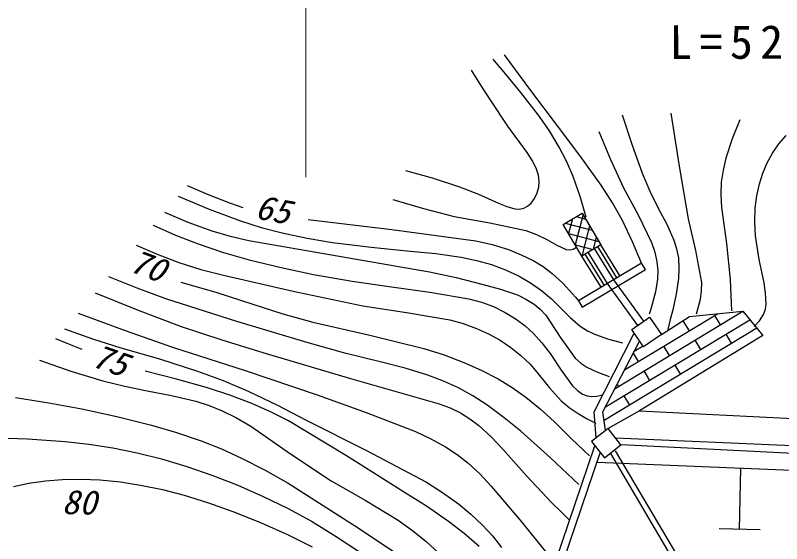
# Model space of a CAD drawing. Units: millimetres, scale not verified. Extents: x 40000 to 680000, y 20000 to 380000.
# Drawn here: x 234974 to 276643, y 317902 to 346637 of the extents above; entities that cross this region are included whole.
import ezdxf
from ezdxf.enums import TextEntityAlignment as Align

# ---------------------------------------------------------------- set-up
doc = ezdxf.new("R2010")
doc.units = ezdxf.units.MM
doc.header["$LTSCALE"] = 1000
doc.layers.add('M-BGD', color=7, linetype='Continuous', lineweight=25)
doc.layers.add('M-STR-HTXT', color=7, linetype='Continuous', lineweight=13)
doc.styles.add('ＭＳ ゴシック', font='')
doc.styles.get('ＭＳ ゴシック').set_extended_font_data('MS Gothic')

msp = doc.modelspace()

# ---------------------------------------------------------------- linework, layer by layer
at = {"layer": 'M-BGD'}
for p, q in [((261210, 343950), (260951, 344254)), ((263006, 342545), (261566, 344480)), ((261462, 343655), (261210, 343950)), ((260292, 342834), (259771, 343663)), ((262466, 342448), (261462, 343655)), ((260827, 342001), (260292, 342834)), ((264456, 340621), (263006, 342545)), ((263414, 341215), (262466, 342448)), ((261761, 340617), (260827, 342001)), ((270623, 341322), (271064, 338437)), ((264010, 340349), (263414, 341215)), ((267979, 341229), (268491, 339637)), ((274362, 340960), (273953, 339914)), ((262808, 339177), (261761, 340617)), ((265671, 339021), (264456, 340621)), ((264551, 339458), (264010, 340349)), ((266703, 340317), (267338, 338793)), ((276481, 339641), (276879, 340102)), ((276481, 339641), (276879, 340102)), ((268491, 339637), (269065, 338051)), ((273953, 339914), (273607, 338863)), ((276141, 339145), (276481, 339641)), ((276141, 339145), (276481, 339641)), ((264958, 338677), (264551, 339458)), ((263096, 338727), (262808, 339177)), ((266829, 337397), (265671, 339021)), ((267338, 338793), (268043, 337262)), ((273607, 338863), (273453, 338217)), ((275853, 338618), (276141, 339145)), ((275853, 338618), (276141, 339145)), ((263315, 338275), (263096, 338727)), ((265307, 337878), (264958, 338677)), ((271064, 338437), (271563, 335577)), ((275613, 338055), (275853, 338618)), ((275613, 338055), (275853, 338618)), ((256185, 338201), (257634, 337794)), ((263419, 337935), (263315, 338275)), ((269065, 338051), (269476, 337081)), ((273453, 338217), (273360, 337566)), ((275432, 337479), (275613, 338055)), ((275432, 337479), (275613, 338055)), ((257634, 337794), (259126, 337310)), ((263460, 337598), (263419, 337935)), ((263437, 337283), (263460, 337598)), ((265684, 336780), (265307, 337878)), ((273360, 337566), (273336, 336888)), ((244321, 337382), (245457, 336885)), ((259126, 337310), (260158, 336911)), ((263353, 336974), (263437, 337283)), ((267436, 336446), (266829, 337397)), ((268043, 337262), (268835, 335779)), ((275289, 336821), (275432, 337479)), ((275289, 336821), (275432, 337479)), ((243820, 336797), (245507, 336099)), ((245457, 336885), (246624, 336441)), ((260158, 336911), (261248, 336423)), ((263211, 336677), (263353, 336974)), ((266004, 335665), (265684, 336780)), ((269476, 337081), (269951, 336118)), ((273336, 336888), (273372, 336194)), ((275207, 336164), (275289, 336821)), ((275207, 336164), (275289, 336821)), ((246624, 336441), (246983, 336316)), ((246983, 336316), (247343, 336193)), ((255497, 336627), (257166, 336132)), ((261248, 336423), (261690, 336237)), ((262830, 336251), (263020, 336419)), ((263020, 336419), (263211, 336677)), ((267985, 335474), (267436, 336446)), ((243077, 335929), (244360, 335392)), ((245507, 336099), (247209, 335460)), ((257166, 336132), (258828, 335701)), ((261690, 336237), (262126, 336117)), ((262126, 336117), (262380, 336102)), ((262380, 336102), (262627, 336147)), ((262627, 336147), (262830, 336251)), ((264763, 335268), (265796, 335878)), ((265796, 335878), (266812, 334157)), ((269951, 336118), (270396, 335273)), ((273372, 336194), (273638, 334235)), ((275181, 335403), (275207, 336164)), ((275181, 335403), (275207, 336164)), ((247209, 335460), (248336, 335101)), ((250898, 335533), (255452, 334988)), ((258828, 335701), (260780, 335349)), ((265267, 335565), (265061, 334764)), ((265843, 335798), (265420, 334156)), ((265477, 335689), (265985, 335558)), ((268535, 334325), (267985, 335474)), ((268835, 335779), (269566, 334283)), ((271563, 335577), (271949, 333850)), ((242467, 335216), (243683, 334681)), ((244360, 335392), (245660, 334913)), ((248336, 335101), (249488, 334799)), ((260780, 335349), (262735, 334934)), ((265780, 333547), (264763, 335268)), ((264868, 335330), (266344, 334950)), ((266202, 335190), (265780, 333547)), ((270396, 335273), (270780, 334416)), ((275216, 334644), (275181, 335403)), ((275216, 334644), (275181, 335403)), ((243683, 334681), (244923, 334201)), ((245660, 334913), (246653, 334624)), ((246653, 334624), (247664, 334393)), ((249488, 334799), (250849, 334512)), ((255452, 334988), (260021, 334380)), ((262735, 334934), (263318, 334719)), ((263318, 334719), (263907, 334434)), ((265061, 334764), (266703, 334342)), ((275421, 333358), (275216, 334644)), ((275421, 333358), (275216, 334644)), ((244923, 334201), (246290, 333746)), ((247664, 334393), (252581, 333547)), ((250849, 334512), (252227, 334283)), ((252227, 334283), (254318, 334021)), ((260021, 334380), (260907, 334167)), ((263907, 334434), (264420, 334131)), ((266562, 334581), (266388, 333907)), ((269028, 333157), (268535, 334325)), ((269566, 334283), (269743, 333761)), ((270780, 334416), (270932, 333939)), ((273638, 334235), (273843, 332276)), ((241549, 334144), (242689, 333642)), ((254318, 334021), (256443, 333815)), ((256443, 333815), (257836, 333679)), ((260907, 334167), (261787, 333894)), ((261787, 333894), (262486, 333618)), ((264420, 334131), (264931, 333897)), ((264931, 333897), (265124, 333876)), ((265124, 333876), (265309, 333917)), ((265309, 333917), (265402, 333967)), ((265402, 333967), (265494, 334030)), ((265420, 334156), (266388, 333907)), ((266812, 334157), (265780, 333547)), ((266812, 334157), (265780, 333547)), ((267514, 332259), (266468, 333954)), ((267686, 332361), (266640, 334056)), ((267862, 332457), (266812, 334157)), ((270932, 333939), (271027, 333440)), ((271949, 333850), (272276, 332110)), ((242689, 333642), (243861, 333191)), ((246290, 333746), (247686, 333345)), ((252581, 333547), (257491, 332683)), ((257836, 333679), (259221, 333484)), ((259221, 333484), (260050, 333310)), ((262486, 333618), (263160, 333287)), ((266830, 331847), (265780, 333547)), ((267002, 331948), (265952, 333649)), ((267174, 332049), (266124, 333751)), ((269743, 333761), (269861, 333223)), ((271027, 333440), (271059, 332889)), ((275685, 332081), (275421, 333358)), ((275685, 332081), (275421, 333358)), ((243861, 333191), (245062, 332819)), ((247686, 333345), (249427, 332914)), ((260050, 333310), (260861, 333079)), ((260861, 333079), (261621, 332791)), ((263160, 333287), (263680, 332971)), ((263680, 332971), (264172, 332601)), ((269028, 333157), (265590, 331118)), ((269232, 332814), (269028, 333157)), ((269861, 333223), (269902, 332755)), ((245062, 332819), (246293, 332502)), ((249427, 332914), (251178, 332542)), ((251178, 332542), (253296, 332179)), ((257491, 332683), (258952, 332374)), ((261621, 332791), (262374, 332442)), ((264172, 332601), (264739, 332069)), ((265794, 330774), (269232, 332814)), ((269902, 332755), (269883, 332281)), ((271059, 332889), (271031, 332318)), ((241603, 331799), (240064, 332410)), ((241603, 331799), (240064, 332410)), ((243972, 332120), (245937, 331554)), ((246293, 332502), (250074, 331636)), ((253296, 332179), (255424, 331876)), ((258952, 332374), (260416, 332001)), ((262374, 332442), (262991, 332085)), ((269146, 330002), (267514, 332259)), ((269883, 332281), (269775, 331605)), ((271031, 332318), (270905, 331465)), ((272276, 332110), (272270, 331647)), ((273843, 332276), (273885, 331419)), ((243154, 331221), (241603, 331799)), ((243154, 331221), (241603, 331799)), ((255424, 331876), (257510, 331582)), ((260416, 332001), (261349, 331744)), ((261349, 331744), (262270, 331427)), ((262991, 332085), (263578, 331676)), ((264739, 332069), (265274, 331484)), ((268816, 329777), (267169, 332055)), ((275771, 331521), (275685, 332081)), ((275771, 331521), (275685, 332081)), ((239320, 331541), (241646, 330601)), ((245937, 331554), (247890, 330930)), ((250074, 331636), (253862, 330830)), ((257510, 331582), (259637, 331219)), ((262270, 331427), (262740, 331205)), ((263578, 331676), (264128, 331216)), ((265274, 331484), (265432, 331301)), ((265432, 331301), (265590, 331118)), ((269775, 331605), (269603, 330924)), ((270905, 331465), (270719, 330617)), ((272270, 331647), (272204, 331188)), ((273885, 331419), (273913, 330564)), ((275797, 330955), (275771, 331521)), ((275797, 330955), (275771, 331521)), ((247017, 329989), (243154, 331221)), ((247017, 329989), (243154, 331221)), ((247890, 330930), (249518, 330406)), ((259637, 331219), (260318, 331036)), ((260318, 331036), (260980, 330795)), ((262740, 331205), (263181, 330929)), ((263181, 330929), (263518, 330648)), ((264128, 331216), (264640, 330709)), ((265590, 331118), (265794, 330774)), ((269603, 330924), (269527, 330656)), ((272204, 331188), (272111, 330789)), ((275757, 330650), (275797, 330955)), ((275757, 330650), (275797, 330955)), ((238385, 330447), (240942, 329495)), ((241646, 330601), (243994, 329718)), ((253862, 330830), (256238, 330483)), ((256238, 330483), (258591, 330079)), ((260980, 330795), (261611, 330481)), ((261611, 330481), (262210, 330115)), ((263518, 330648), (263816, 330321)), ((264640, 330709), (265140, 330196)), ((267581, 326350), (274539, 330547)), ((269527, 330656), (269445, 330379)), ((270719, 330617), (270586, 330086)), ((271640, 330249), (274535, 330552)), ((272111, 330789), (271998, 330380)), ((274535, 330552), (275613, 329222)), ((275659, 330366), (275757, 330650)), ((275659, 330366), (275757, 330650)), ((249518, 330406), (251159, 329941)), ((258591, 330079), (259327, 329873)), ((262210, 330115), (262694, 329753)), ((263816, 330321), (264598, 329129)), ((265140, 330196), (265678, 329731)), ((267059, 325340), (274917, 330080)), ((268103, 327359), (273156, 330407)), ((268488, 329553), (269464, 330220)), ((269464, 330220), (270106, 329282)), ((270106, 329282), (271640, 330249)), ((270586, 330086), (270449, 329559)), ((271276, 330019), (271606, 329473)), ((272990, 330307), (273297, 329798)), ((275156, 329706), (275434, 330020)), ((275156, 329706), (275434, 330020)), ((275434, 330020), (275659, 330366)), ((275434, 330020), (275659, 330366)), ((243994, 329718), (246195, 328983)), ((250893, 328817), (247017, 329989)), ((250893, 328817), (247017, 329989)), ((251159, 329941), (254178, 329264)), ((259327, 329873), (260046, 329610)), ((260046, 329610), (260704, 329314)), ((262694, 329753), (263151, 329337)), ((265678, 329731), (266082, 329476)), ((275296, 329614), (266993, 324605)), ((237652, 329592), (239176, 329048)), ((240942, 329495), (243520, 328598)), ((254178, 329264), (257191, 328526)), ((260704, 329314), (261338, 328963)), ((263151, 329337), (263611, 328830)), ((266082, 329476), (266519, 329271)), ((266439, 325073), (268601, 329315)), ((266519, 329271), (267234, 329028)), ((269130, 328615), (268488, 329553)), ((275613, 329222), (268907, 325136)), ((270106, 329282), (269130, 328615)), ((273605, 329288), (273912, 328779)), ((237892, 328748), (237178, 329038)), ((239176, 329048), (240719, 328562)), ((246195, 328983), (248426, 328303)), ((252884, 328270), (250893, 328817)), ((252884, 328270), (250893, 328817)), ((261338, 328963), (261917, 328576)), ((263611, 328830), (264049, 328253)), ((264598, 329129), (265419, 327991)), ((266924, 325081), (268926, 328951)), ((267234, 329028), (267987, 328828)), ((271913, 328963), (272221, 328454)), ((238605, 328466), (237892, 328748)), ((240719, 328562), (242812, 327954)), ((243520, 328598), (247467, 327324)), ((257191, 328526), (258286, 328174)), ((261917, 328576), (262467, 328134)), ((268625, 328369), (269103, 328658)), ((270222, 328638), (270530, 328128)), ((242812, 327954), (244888, 327288)), ((248426, 328303), (253197, 326886)), ((254892, 327781), (252884, 328270)), ((254892, 327781), (252884, 328270)), ((258286, 328174), (259369, 327761)), ((262467, 328134), (262961, 327659)), ((264049, 328253), (264649, 327337)), ((265419, 327991), (265716, 327726)), ((268566, 328255), (268838, 327803)), ((236291, 327876), (237997, 327289)), ((256168, 327450), (254892, 327781)), ((256168, 327450), (254892, 327781)), ((259369, 327761), (260308, 327339)), ((262961, 327659), (263410, 327142)), ((265716, 327726), (266057, 327503)), ((270837, 327619), (271144, 327109)), ((237997, 327289), (239724, 326759)), ((243731, 326849), (242025, 327289)), ((244888, 327288), (246276, 326772)), ((247467, 327324), (251389, 325995)), ((257410, 327066), (256168, 327450)), ((257410, 327066), (256168, 327450)), ((260308, 327339), (261223, 326863)), ((263410, 327142), (264016, 326380)), ((264649, 327337), (265276, 326486)), ((266057, 327503), (266634, 327232)), ((266634, 327232), (267259, 327003)), ((269146, 327294), (269453, 326784)), ((239724, 326759), (240920, 326460)), ((245421, 326373), (243731, 326849)), ((246276, 326772), (247641, 326199)), ((253197, 326886), (258013, 325499)), ((258256, 326746), (257410, 327066)), ((258256, 326746), (257410, 327066)), ((259067, 326375), (258256, 326746)), ((259067, 326375), (258256, 326746)), ((261223, 326863), (261993, 326396)), ((240920, 326460), (242147, 326215)), ((246646, 325975), (245421, 326373)), ((259859, 325937), (259067, 326375)), ((259859, 325937), (259067, 326375)), ((261993, 326396), (262737, 325875)), ((264016, 326380), (264660, 325668)), ((265276, 326486), (265536, 326236)), ((267695, 326570), (267762, 326459)), ((242147, 326215), (243474, 325964)), ((243474, 325964), (244784, 325654)), ((247836, 325526), (246646, 325975)), ((247641, 326199), (249224, 325437)), ((251389, 325995), (254056, 325036)), ((260614, 325450), (259859, 325937)), ((260614, 325450), (259859, 325937)), ((262737, 325875), (263517, 325237)), ((265536, 326236), (265822, 326042)), ((265822, 326042), (266062, 325946)), ((266062, 325946), (266327, 325906)), ((266327, 325906), (266601, 325931)), ((266601, 325931), (266895, 326000)), ((268069, 325949), (268376, 325440)), ((234981, 325845), (236789, 325571)), ((236789, 325571), (238586, 325238)), ((244784, 325654), (245517, 325422)), ((248853, 325076), (247836, 325526)), ((249224, 325437), (250791, 324616)), ((258013, 325499), (258613, 325284)), ((261561, 324754), (260614, 325450)), ((261561, 324754), (260614, 325450)), ((264660, 325668), (265090, 325308)), ((238586, 325238), (240490, 324818)), ((245517, 325422), (246225, 325134)), ((246225, 325134), (247005, 324740)), ((249836, 324576), (248853, 325076)), ((254056, 325036), (256740, 324006)), ((258613, 325284), (259184, 325015)), ((263517, 325237), (264266, 324547)), ((265090, 325308), (265569, 324986)), ((266556, 323665), (266439, 325073)), ((267069, 324068), (266924, 325081)), ((268907, 325136), (267200, 324171)), ((268907, 325136), (281802, 324466)), ((240490, 324818), (242382, 324340)), ((247005, 324740), (247771, 324285)), ((250791, 324616), (254066, 322966)), ((259184, 325015), (259696, 324696)), ((259696, 324696), (260178, 324325)), ((262465, 324014), (261561, 324754)), ((262465, 324014), (261561, 324754)), ((265569, 324986), (266039, 324713)), ((266039, 324713), (266531, 324450)), ((242382, 324340), (243737, 323945)), ((247771, 324285), (249930, 322790)), ((252978, 322678), (249836, 324576)), ((260178, 324325), (260844, 323708)), ((264266, 324547), (265223, 323608)), ((243737, 323945), (245072, 323494)), ((256740, 324006), (257574, 323611)), ((264072, 322578), (262465, 324014)), ((264072, 322578), (262465, 324014)), ((267200, 324171), (266295, 323461)), ((267906, 323272), (267200, 324171)), ((233581, 323674), (235633, 323601)), ((235633, 323601), (237678, 323467)), ((237678, 323467), (238979, 323322)), ((245072, 323494), (246187, 323054)), ((257574, 323611), (258373, 323166)), ((260844, 323708), (261476, 323039)), ((265223, 323608), (266189, 322675)), ((266295, 323461), (267001, 322562)), ((267599, 323663), (281054, 323068)), ((238979, 323322), (240272, 323117)), ((240272, 323117), (241605, 322843)), ((246187, 323054), (247279, 322558)), ((254066, 322966), (257323, 321256)), ((258373, 323166), (258993, 322758)), ((261476, 323039), (262783, 321572)), ((263876, 315542), (266486, 323218)), ((267001, 322562), (267906, 323272)), ((267593, 322952), (277789, 305680)), ((280640, 322633), (267910, 323271)), ((241605, 322843), (242926, 322509)), ((247279, 322558), (248553, 321909)), ((249930, 322790), (252147, 321329)), ((256088, 320728), (252978, 322678)), ((258993, 322758), (259585, 322295)), ((265622, 321113), (264072, 322578)), ((265622, 321113), (264072, 322578)), ((264298, 315543), (266781, 322842)), ((267335, 322799), (278278, 304262)), ((242926, 322509), (244300, 322099)), ((259585, 322295), (260234, 321693)), ((266609, 322336), (281361, 321733)), ((244300, 322099), (245665, 321628)), ((248553, 321909), (249807, 321202)), ((260234, 321693), (260854, 321037)), ((274355, 318687), (274426, 322015)), ((235708, 321195), (236621, 321328)), ((236621, 321328), (237543, 321401)), ((237543, 321401), (238552, 321417)), ((238552, 321417), (239572, 321374)), ((239572, 321374), (240686, 321263)), ((245665, 321628), (247064, 321081)), ((252147, 321329), (253989, 320275)), ((262783, 321572), (264133, 320147)), ((234869, 321013), (235708, 321195)), ((240686, 321263), (241787, 321093)), ((241787, 321093), (242981, 320845)), ((247064, 321081), (248446, 320476)), ((249807, 321202), (253416, 318890)), ((257323, 321256), (258208, 320691)), ((260854, 321037), (262496, 319082)), ((242981, 320845), (244160, 320538)), ((244160, 320538), (245486, 320126)), ((248446, 320476), (249776, 319830)), ((257330, 319944), (256088, 320728)), ((258208, 320691), (259067, 320071)), ((245486, 320126), (246798, 319656)), ((253989, 320275), (255793, 319173)), ((259067, 320071), (259742, 319515)), ((264133, 320147), (264613, 319666)), ((246798, 319656), (248311, 319046)), ((249776, 319830), (251078, 319130)), ((258528, 319115), (257330, 319944)), ((264613, 319666), (265103, 319180)), ((259742, 319515), (260382, 318911)), ((248311, 319046), (249807, 318378)), ((251078, 319130), (252424, 318300)), ((253416, 318890), (256995, 316523)), ((255793, 319173), (256566, 318618)), ((259375, 318457), (258528, 319115)), ((260382, 318911), (260912, 318328)), ((262496, 319082), (264094, 317116)), ((249807, 318378), (251116, 317727)), ((256566, 318618), (257306, 318012)), ((260190, 317747), (259375, 318457)), ((275475, 318663), (273236, 318711)), ((252424, 318300), (253741, 317417)), ((257306, 318012), (257958, 317416)), ((260912, 318328), (261402, 317701))]:
    msp.add_line(p, q, dxfattribs=at)
at = {"layer": 'M-STR-HTXT'}
msp.add_line((250771, 337839), (250764, 348603), dxfattribs=at)

# ---------------------------------------------------------------- texts
at = {"layer": 'M-BGD', "style": 'ＭＳ ゴシック', "oblique": 15, "width": 1.05}
for s, rotation, p in [('65', 349.478, (247875, 335216)), ('70', 339.578, (240955, 332369)), ('75', 340.678, (238910, 327202)), ('80', 358.778, (237484, 319121))]:
    msp.add_text(s, height=1320, rotation=rotation, dxfattribs=at).set_placement(p, align=Align.BOTTOM_LEFT)
at = {"layer": 'M-STR-HTXT', "insert": (270538, 344238), "char_height": 1833, "attachment_point": 7, "rotation": 0.078, "style": 'ＭＳ ゴシック'}
msp.add_mtext('\\T1.32;L=52.0', dxfattribs=at)

doc.saveas('drawing.dxf')
